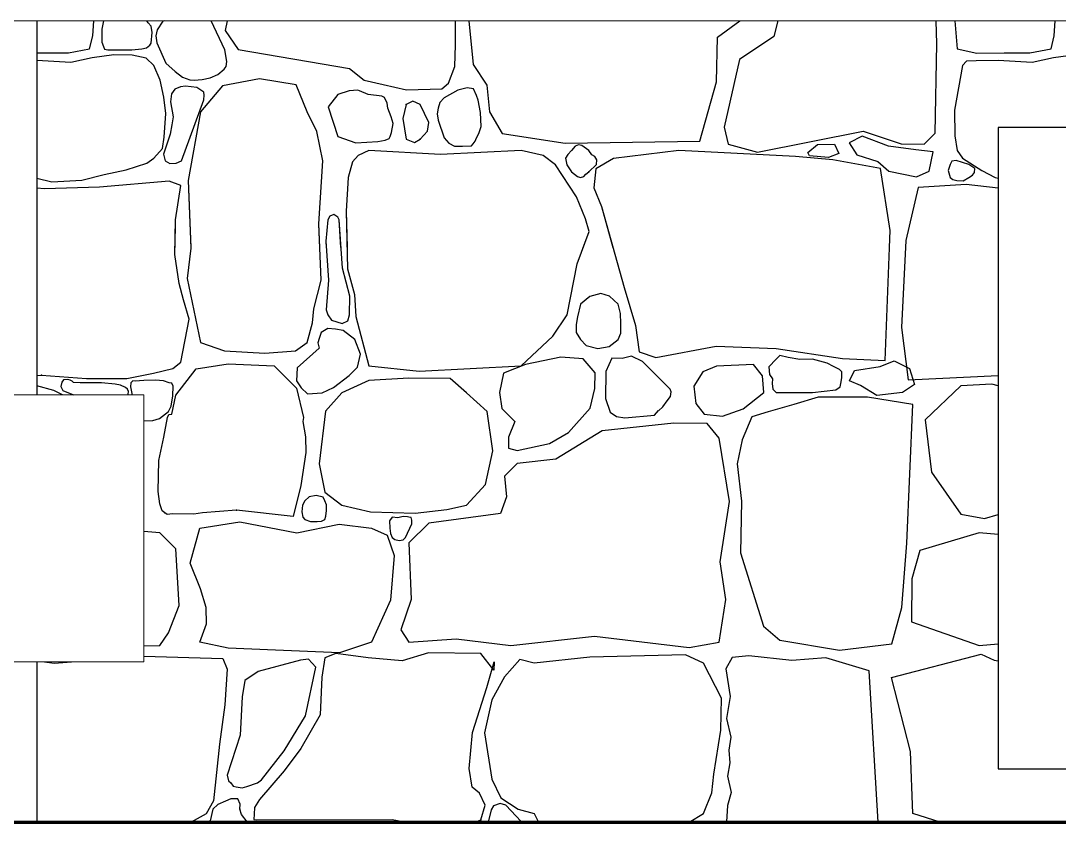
# Model space of a CAD drawing. Header units: feet. Extents: x -10410 to 374725, y -46422 to 88923.
# Drawn here: x 251234 to 252206, y 1437 to 2187 of the extents above; entities that cross this region are included whole.
import ezdxf

# ---------------------------------------------------------------- set-up
doc = ezdxf.new("R2010")
doc.units = ezdxf.units.FT
doc.header["$MEASUREMENT"] = 0
for name, color, linetype, lineweight in [('Интерьер - Мебель_Ном._пера__7', 7, 'Continuous', 20), ('Конструктив - Перекрытия_Ном._пера__1', 7, 'Continuous', 20), ('Местность - Рельеф_Ном._пера__53', 54, 'Continuous', 80)]:
    doc.layers.add(name, color=color, linetype=linetype, lineweight=lineweight)
doc.layers.add('Конструктив - Стены Несущие_Ном._пера__87', color=7, linetype='Continuous', lineweight=25, true_color=0x6a6a6a)

# ---------------------------------------------------------------- blocks, each defined once
blk = doc.blocks.new('*X40')
at = {"layer": 'Конструктив - Стены Несущие_Ном._пера__87', "linetype": 'Continuous'}
for p, q in [((251301.67, 2173.05), (251302.71, 2187.22)), ((251310.39, 2179.44), (251310.26, 2167.29)), ((251311.85, 2187.22), (251310.39, 2179.44)), ((251353.57, 2185.35), (251352.22, 2187.22)), ((251356.3, 2182.18), (251353.57, 2185.35)), ((251357.21, 2176.19), (251356.3, 2182.18)), ((251362.02, 2178.7), (251360.81, 2173.27)), ((251367.34, 2186.79), (251362.02, 2178.7)), ((251368.53, 2187.22), (251367.34, 2186.79)), ((251425.42, 2160.16), (251412.65, 2187.22)), ((251427.64, 2187.22), (251425.79, 2178.12)), ((251425.79, 2178.12), (251437.93, 2160.28)), ((251641.2, 2164.62), (251641.43, 2187.22)), ((251653.66, 2187.22), (251657.87, 2146.17)), ((251886.72, 2171.92), (251907.43, 2187.22)), ((251942.96, 2187.22), (251939.23, 2172.42)), ((252091.8, 2165.49), (252091.35, 2187.22)), ((252108.81, 2187.22), (252111.09, 2160.99)), ((252201.67, 2173.05), (252202.71, 2187.22)), ((251298.84, 2160.99), (251301.67, 2173.05)), ((251356.43, 2166.38), (251357.21, 2176.19)), ((251360.81, 2173.27), (251361.77, 2166.6)), ((251885.73, 2130.07), (251886.72, 2171.92)), ((251939.23, 2172.42), (251907.03, 2150.87)), ((252198.84, 2160.99), (252201.67, 2173.05)), ((251278.92, 2157.32), (251298.84, 2160.99)), ((251310.26, 2167.29), (251311.78, 2163.08)), ((251311.78, 2163.08), (251312.77, 2160.7)), ((251312.77, 2160.7), (251315.71, 2160.16)), ((251315.71, 2160.16), (251338.34, 2160.16)), ((251338.34, 2160.16), (251347.66, 2160.96)), ((251347.66, 2160.96), (251352, 2162.04)), ((251352, 2162.04), (251355.21, 2164.39)), ((251355.21, 2164.39), (251356.43, 2166.38)), ((251361.77, 2166.6), (251370.07, 2147.4)), ((251427.18, 2149.26), (251425.42, 2160.16)), ((251437.93, 2160.28), (251541.95, 2142.58)), ((251640.73, 2144.47), (251641.2, 2164.62)), ((252090.32, 2082.02), (252091.8, 2165.49)), ((252111.09, 2160.99), (252129.34, 2156.9)), ((252178.92, 2157.32), (252198.84, 2160.99)), ((251249.43, 2157.15), (251254.81, 2157.22)), ((251249.46, 2150.09), (251249.43, 2150.09)), ((251281.23, 2148.1), (251249.46, 2150.09)), ((251254.81, 2157.22), (251278.92, 2157.32)), ((251301.25, 2152.5), (251281.23, 2148.1)), ((251321.58, 2155.33), (251301.25, 2152.5)), ((251338.67, 2155.02), (251321.58, 2155.33)), ((251351.88, 2152.08), (251338.67, 2155.02)), ((251359.01, 2145.27), (251351.88, 2152.08)), ((251426.54, 2144.57), (251427.18, 2149.26)), ((251907.03, 2150.87), (251892.92, 2087.71)), ((252119.59, 2149.46), (252115.81, 2145.27)), ((252128.6, 2149.78), (252119.59, 2149.46)), ((252149.46, 2150.09), (252128.6, 2149.78)), ((252129.34, 2156.9), (252154.81, 2157.22)), ((252181.23, 2148.1), (252149.46, 2150.09)), ((252154.81, 2157.22), (252178.92, 2157.32)), ((252201.25, 2152.5), (252181.23, 2148.1)), ((252221.58, 2155.33), (252201.25, 2152.5)), ((251364.88, 2131.64), (251359.01, 2145.27)), ((251370.07, 2147.4), (251378.88, 2139.78)), ((251378.88, 2139.78), (251385.81, 2134.38)), ((251418.8, 2137.05), (251424.8, 2141.96)), ((251424.8, 2141.96), (251426.54, 2144.57)), ((251541.95, 2142.58), (251555.69, 2131.66)), ((251634.7, 2128.74), (251640.73, 2144.47)), ((251657.87, 2146.17), (251670.75, 2127.09)), ((252115.81, 2145.27), (252108.58, 2103.44)), ((251368.23, 2115.6), (251364.88, 2131.64)), ((251385.81, 2134.38), (251392.63, 2131.86)), ((251392.63, 2131.86), (251396.82, 2131.55)), ((251396.82, 2131.55), (251404.06, 2132.11)), ((251404.06, 2132.11), (251411.66, 2133.92)), ((251411.66, 2133.92), (251418.8, 2137.05)), ((251457.99, 2132.79), (251423.32, 2126.35)), ((251492.17, 2127.34), (251457.99, 2132.79)), ((251555.69, 2131.66), (251573.49, 2127.52)), ((251870.13, 2074.59), (251885.73, 2130.07)), ((251378.43, 2123.22), (251375.35, 2118.9)), ((251383.74, 2125.36), (251378.43, 2123.22)), ((251388.48, 2125.99), (251383.74, 2125.36)), ((251399.06, 2124.84), (251388.48, 2125.99)), ((251405.84, 2120.36), (251399.06, 2124.84)), ((251423.32, 2126.35), (251402.76, 2102.08)), ((251406.1, 2117.55), (251405.84, 2120.36)), ((251502.33, 2102.08), (251492.17, 2127.34)), ((251541.88, 2121.8), (251531.3, 2118.18)), ((251549.88, 2122.39), (251541.88, 2121.8)), ((251551.6, 2121.61), (251549.88, 2122.39)), ((251559.54, 2118.18), (251551.6, 2121.61)), ((251573.49, 2127.52), (251595.53, 2122.53)), ((251595.53, 2122.53), (251628.64, 2123.63)), ((251628.64, 2123.63), (251634.7, 2128.74)), ((251643.37, 2122.42), (251630.62, 2114.96)), ((251652.09, 2124.39), (251643.37, 2122.42)), ((251658.31, 2123.52), (251652.09, 2124.39)), ((251660.84, 2117.44), (251658.31, 2123.52)), ((251670.75, 2127.09), (251673.22, 2102.08)), ((251370.12, 2100.4), (251368.23, 2115.6)), ((251375.35, 2118.9), (251374.67, 2111.24)), ((251374.67, 2111.24), (251376.96, 2097.22)), ((251384.93, 2056.26), (251405.69, 2113.3)), ((251405.69, 2113.3), (251406.1, 2117.55)), ((251531.3, 2118.18), (251522.14, 2106.54)), ((251572.47, 2116.68), (251559.54, 2118.18)), ((251574.9, 2115.45), (251572.47, 2116.68)), ((251577.26, 2109.98), (251574.9, 2115.45)), ((251578.12, 2105.3), (251577.26, 2109.98)), ((251601.29, 2112.01), (251595.21, 2108.77)), ((251608.33, 2108.77), (251601.29, 2112.01)), ((251626.57, 2110.69), (251624.99, 2105.33)), ((251630.62, 2114.96), (251626.57, 2110.69)), ((251662.62, 2112.8), (251660.84, 2117.44)), ((251664.72, 2101.5), (251662.62, 2112.8)), ((251368.55, 2078.28), (251370.12, 2100.4)), ((251402.76, 2102.08), (251391.12, 2037.68)), ((251511.49, 2083.5), (251502.33, 2102.08)), ((251522.14, 2106.54), (251531.3, 2078.8)), ((251581.23, 2097.19), (251578.12, 2105.3)), ((251595.21, 2108.77), (251591.99, 2095.64)), ((251616.26, 2091.92), (251608.33, 2108.77)), ((251624.99, 2105.33), (251624.22, 2100.07)), ((251624.22, 2100.07), (251625.18, 2094.15)), ((251665.3, 2088.19), (251664.72, 2101.5)), ((251673.22, 2102.08), (251684.87, 2081.77)), ((252108.58, 2103.44), (252108.89, 2079.64)), ((251376.96, 2097.22), (251375.82, 2089.77)), ((251582.82, 2091.18), (251581.23, 2097.19)), ((251581.52, 2082.78), (251582.82, 2091.18)), ((251591.99, 2095.64), (251595.21, 2076.57)), ((251615.02, 2084), (251616.26, 2091.92)), ((251625.18, 2094.15), (251630.62, 2077.81)), ((251374.25, 2081.22), (251368.13, 2062.37)), ((251375.82, 2089.77), (251374.25, 2081.22)), ((251517.19, 2056.26), (251511.49, 2083.5)), ((251580.1, 2078.8), (251581.52, 2082.78)), ((251608.33, 2076.57), (251615.02, 2084)), ((251660.84, 2077.81), (251663.05, 2081.64)), ((251663.05, 2081.64), (251665.3, 2088.19)), ((251684.87, 2081.77), (251744.06, 2072.61)), ((251892.92, 2087.71), (251896.63, 2071.61)), ((251923.88, 2064.18), (252022.95, 2084)), ((252022.95, 2084), (252058.61, 2072.11)), ((252079.91, 2071.61), (252090.32, 2082.02)), ((251366.98, 2067.8), (251368.55, 2078.28)), ((251531.3, 2078.8), (251548.15, 2073.1)), ((251548.15, 2073.1), (251568.46, 2074.34)), ((251568.46, 2074.34), (251575.58, 2075.6)), ((251575.58, 2075.6), (251579.08, 2076.94)), ((251579.08, 2076.94), (251580.1, 2078.8)), ((251595.21, 2076.57), (251603.05, 2073.3)), ((251603.05, 2073.3), (251608.33, 2076.57)), ((251630.62, 2077.81), (251635.23, 2072.83)), ((251635.23, 2072.83), (251640.5, 2070)), ((251656.16, 2070.1), (251657.83, 2072.11)), ((251657.83, 2072.11), (251659.6, 2074.5)), ((251659.6, 2074.5), (251660.84, 2077.81)), ((251744.06, 2072.61), (251870.13, 2074.59)), ((251756.49, 2071.26), (251753.33, 2069.91)), ((251759.66, 2070.62), (251756.49, 2071.26)), ((251766.1, 2065.67), (251759.66, 2070.62)), ((251896.63, 2071.61), (251923.88, 2064.18)), ((251971.12, 2063.96), (251980.24, 2071.31)), ((251980.24, 2071.31), (251996.14, 2071.9)), ((251996.14, 2071.9), (252000.26, 2063.07)), ((252022.04, 2079.26), (252009.97, 2073.08)), ((252009.97, 2073.08), (252017.04, 2061.89)), ((252046.77, 2069.84), (252022.04, 2079.26)), ((252058.61, 2072.11), (252079.91, 2071.61)), ((252108.89, 2079.64), (252110.89, 2065.7)), ((251359.01, 2058.78), (251366.98, 2067.8)), ((251368.13, 2062.37), (251369.51, 2056)), ((251550.13, 2061.21), (251544.93, 2055.27)), ((251560.04, 2065.67), (251550.13, 2061.21)), ((251627.4, 2061.96), (251560.04, 2065.67)), ((251702.84, 2065.67), (251627.4, 2061.96)), ((251640.5, 2070), (251647.92, 2069.91)), ((251647.92, 2069.91), (251656.16, 2070.1)), ((251723.5, 2061.21), (251702.84, 2065.67)), ((251734.9, 2052.3), (251723.5, 2061.21)), ((251746.41, 2062), (251744.31, 2058.74)), ((251750.01, 2065.67), (251746.41, 2062)), ((251753.33, 2069.91), (251750.01, 2065.67)), ((251768.86, 2061.76), (251766.1, 2065.67)), ((251771.8, 2060.22), (251768.86, 2061.76)), ((251850.32, 2065.67), (251789.14, 2058.49)), ((251959.54, 2060.22), (251850.32, 2065.67)), ((251972.59, 2060.72), (251971.12, 2063.96)), ((252000.26, 2063.07), (251990.54, 2059.25)), ((252017.04, 2061.89), (252036.76, 2055.42)), ((252072.09, 2066.31), (252046.77, 2069.84)), ((252088.57, 2064.54), (252072.09, 2066.31)), ((252084.74, 2046.59), (252088.57, 2064.54)), ((252110.89, 2065.7), (252115.81, 2058.78)), ((251332.91, 2047.78), (251352.4, 2054.07)), ((251352.4, 2054.07), (251359.01, 2058.78)), ((251369.51, 2056), (251373.79, 2053.71)), ((251373.79, 2053.71), (251379.94, 2054.02)), ((251379.94, 2054.02), (251384.93, 2056.26)), ((251513.47, 1997.06), (251517.19, 2056.26)), ((251544.93, 2055.27), (251540.72, 2040.41)), ((251754.46, 2022.33), (251734.9, 2052.3)), ((251744.31, 2058.74), (251745.42, 2052.5)), ((251745.42, 2052.5), (251750.01, 2045.86)), ((251766.1, 2045.86), (251773.17, 2052.74)), ((251773.7, 2057.04), (251771.8, 2060.22)), ((251789.14, 2058.49), (251772.54, 2048.58)), ((251773.17, 2052.74), (251773.7, 2057.04)), ((251994.46, 2057), (251959.54, 2060.22)), ((251990.54, 2059.25), (251972.59, 2060.72)), ((252039.24, 2049.12), (251994.46, 2057)), ((252036.76, 2055.42), (252047.06, 2046.59)), ((252104.3, 2052.67), (252102.66, 2047.15)), ((252106, 2055.7), (252104.3, 2052.67)), ((252110.06, 2056.37), (252106, 2055.7)), ((252121.71, 2052.67), (252110.06, 2056.37)), ((252115.81, 2058.78), (252134.16, 2047.25)), ((252127.36, 2049.03), (252121.71, 2052.67)), ((251291.39, 2038.13), (251312.36, 2043.27)), ((251312.36, 2043.27), (251332.91, 2047.78)), ((251750.01, 2045.86), (251755.59, 2041.45)), ((251758.43, 2040.61), (251761.37, 2041.49)), ((251761.37, 2041.49), (251763.41, 2043.6)), ((251763.41, 2043.6), (251766.1, 2045.86)), ((251772.54, 2048.58), (251770.81, 2031)), ((252048.2, 1990.86), (252039.24, 2049.12)), ((252047.06, 2046.59), (252072.97, 2041.29)), ((252072.97, 2041.29), (252084.74, 2046.59)), ((252102.66, 2047.15), (252104.3, 2040.54)), ((252121.71, 2040.54), (252125.41, 2042.66)), ((252125.41, 2042.66), (252127.05, 2045.39)), ((252127.05, 2045.39), (252127.36, 2049.03)), ((252134.16, 2047.25), (252146.42, 2040.54)), ((251249.43, 2039.84), (251263.51, 2036.56)), ((251263.51, 2036.56), (251291.39, 2038.13)), ((251373.38, 2037.18), (251308.19, 2031.51)), ((251384.3, 2033.09), (251373.38, 2037.18)), ((251379.22, 2001), (251384.3, 2033.09)), ((251391.12, 2037.68), (251393.6, 1974.52)), ((251540.72, 2040.41), (251538.98, 2009.2)), ((251755.59, 2041.45), (251758.43, 2040.61)), ((252119.31, 2034.01), (252074.52, 2031.27)), ((252104.3, 2040.54), (252106.73, 2038.78)), ((252106.73, 2038.78), (252110.73, 2037.87)), ((252110.73, 2037.87), (252116.68, 2037.56)), ((252116.68, 2037.56), (252121.71, 2040.54)), ((252149.37, 2030.66), (252119.31, 2034.01)), ((252146.42, 2040.54), (252149.37, 2039.86)), ((251256.66, 2029.84), (251249.43, 2030.65)), ((251308.19, 2031.51), (251256.66, 2029.84)), ((251763.13, 2002.02), (251754.46, 2022.33)), ((251770.81, 2031), (251777.85, 2013.42)), ((252074.52, 2031.27), (252062.86, 1981.53)), ((251777.85, 2013.42), (251799.29, 1937.62)), ((251523.53, 2004.52), (251521.68, 2001)), ((251527.48, 2005.95), (251523.53, 2004.52)), ((251531.25, 2003.43), (251527.48, 2005.95)), ((251532.3, 2001), (251531.25, 2003.43)), ((251538.98, 2009.2), (251540.22, 1954.96)), ((251378.72, 1968.48), (251379.22, 2001)), ((251515.45, 1944.56), (251513.47, 1997.06)), ((251521.68, 2001), (251519.82, 1980.86)), ((251535.48, 1955.6), (251532.3, 2001)), ((251766.6, 1990.13), (251763.13, 2002.02)), ((251755.21, 1959.66), (251766.6, 1990.13)), ((252043.51, 1869.26), (252048.2, 1990.86)), ((251393.6, 1974.52), (251390.13, 1946.04)), ((251519.82, 1980.86), (251522.56, 1944.35)), ((252062.86, 1981.53), (252058.97, 1900.12)), ((251382.56, 1941.3), (251378.72, 1968.48)), ((251542.28, 1929.55), (251535.48, 1955.6)), ((251540.22, 1954.96), (251546.91, 1931.18)), ((251745.79, 1912.11), (251755.21, 1959.66)), ((251390.13, 1946.04), (251402.76, 1886.1)), ((251508.77, 1917.56), (251515.45, 1944.56)), ((251522.56, 1944.35), (251520.39, 1916.75)), ((251386.72, 1926.13), (251382.56, 1941.3)), ((251799.29, 1937.62), (251809.7, 1901.95)), ((251392.06, 1908.12), (251386.72, 1926.13)), ((251542.11, 1912.11), (251542.28, 1929.55)), ((251546.91, 1931.18), (251548.15, 1910.62)), ((251767.08, 1929.12), (251758.3, 1921.96)), ((251777.29, 1932.04), (251767.08, 1929.12)), ((251785.54, 1929.55), (251777.29, 1932.04)), ((251793.53, 1921.96), (251785.54, 1929.55)), ((251507.53, 1904.68), (251508.77, 1917.56)), ((251520.39, 1916.75), (251521.68, 1912.11)), ((251758.3, 1921.96), (251755.51, 1910.26)), ((251795.84, 1913.36), (251793.53, 1921.96)), ((251384.3, 1867.77), (251392.06, 1908.12)), ((251521.68, 1912.11), (251525.36, 1906.97)), ((251525.36, 1906.97), (251535.31, 1903.89)), ((251535.31, 1903.89), (251540.39, 1906.52)), ((251540.39, 1906.52), (251542.11, 1912.11)), ((251548.15, 1910.62), (251560.04, 1864.31)), ((251732.42, 1892.05), (251745.79, 1912.11)), ((251755.51, 1910.26), (251754.33, 1903.02)), ((251796.1, 1903.98), (251795.84, 1913.36)), ((251502.33, 1886.1), (251507.53, 1904.68)), ((251521.68, 1899.39), (251515.63, 1895.45)), ((251529.08, 1898.49), (251521.68, 1899.39)), ((251536.07, 1897.37), (251529.08, 1898.49)), ((251547.08, 1889.07), (251536.07, 1897.37)), ((251754.33, 1903.02), (251754.24, 1895.55)), ((251796.15, 1894.98), (251796.1, 1903.98)), ((251809.7, 1901.95), (251813.16, 1877.43)), ((252058.97, 1900.12), (252064.95, 1851.1)), ((251402.76, 1886.1), (251425.05, 1878.43)), ((251491.43, 1878.43), (251502.33, 1886.1)), ((251513.79, 1890.04), (251512.42, 1885.82)), ((251515.63, 1895.45), (251513.79, 1890.04)), ((251552.48, 1875.08), (251547.08, 1889.07)), ((251702.84, 1864.31), (251732.42, 1892.05)), ((251754.24, 1895.55), (251758.3, 1888.83)), ((251758.3, 1888.83), (251763.54, 1883.2)), ((251785.32, 1882.5), (251793.53, 1888.83)), ((251793.53, 1888.83), (251796.15, 1894.98)), ((251425.05, 1878.43), (251462.7, 1876.2)), ((251462.7, 1876.2), (251491.43, 1878.43)), ((251513.79, 1880.87), (251493.04, 1862.45)), ((251512.42, 1885.82), (251513.79, 1880.87)), ((251763.54, 1883.2), (251774.67, 1880.45)), ((251774.67, 1880.45), (251785.32, 1882.5)), ((251813.16, 1877.43), (251828.77, 1872.23)), ((251828.77, 1872.23), (251885.24, 1882.64)), ((251885.24, 1882.64), (251941.46, 1880.65)), ((251941.46, 1880.65), (252003.63, 1871.24)), ((251376.72, 1861.76), (251384.3, 1867.77)), ((251549.64, 1863), (251552.48, 1875.08)), ((251739.85, 1872.48), (251706.91, 1865.55)), ((251760.9, 1870.75), (251739.85, 1872.48)), ((251772.05, 1857.87), (251760.9, 1870.75)), ((251787.68, 1871.5), (251782.09, 1859.11)), ((251797.37, 1871.15), (251787.68, 1871.5)), ((251806.01, 1873.38), (251797.37, 1871.15)), ((251816.38, 1868.27), (251806.01, 1873.38)), ((251842.14, 1842.51), (251816.38, 1868.27)), ((251941.46, 1870.5), (251934.54, 1863.35)), ((251945.01, 1873.87), (251941.46, 1870.5)), ((251952.83, 1872.05), (251945.01, 1873.87)), ((251963.52, 1870.29), (251952.83, 1872.05)), ((251975.64, 1870.5), (251963.52, 1870.29)), ((251989.36, 1866.87), (251975.64, 1870.5)), ((251995.25, 1863.62), (251989.36, 1866.87)), ((252003.63, 1871.24), (252043.51, 1869.26)), ((252038.88, 1863.6), (252051.88, 1869.02)), ((252051.88, 1869.02), (252066.33, 1861.8)), ((251333.53, 1852.43), (251358.54, 1857.43)), ((251358.54, 1857.43), (251376.72, 1861.76)), ((251379.64, 1836.88), (251398.55, 1861.58)), ((251398.55, 1861.58), (251428.52, 1866.29)), ((251428.52, 1866.29), (251471.61, 1864.31)), ((251471.61, 1864.31), (251492.59, 1843.27)), ((251493.04, 1862.45), (251492.43, 1850.25)), ((251541.66, 1855.2), (251549.64, 1863)), ((251560.04, 1864.31), (251607.34, 1859.35)), ((251607.34, 1859.35), (251702.84, 1864.31)), ((251686.35, 1857.37), (251682.62, 1839.44)), ((251706.91, 1865.55), (251686.35, 1857.37)), ((251771.8, 1843.01), (251772.05, 1857.87)), ((251782.09, 1859.11), (251781.71, 1833.6)), ((251872.85, 1858.61), (251864.55, 1845.21)), ((251885.73, 1864.06), (251872.85, 1858.61)), ((251920.41, 1865.55), (251885.73, 1864.06)), ((251928.58, 1854.9), (251920.41, 1865.55)), ((251934.54, 1863.35), (251935.14, 1856.24)), ((252000.82, 1860.87), (251995.25, 1863.62)), ((252002.91, 1858.55), (252000.82, 1860.87)), ((252002.97, 1853.43), (252002.91, 1858.55)), ((252010, 1850.24), (252014.69, 1859.99)), ((252014.69, 1859.99), (252038.88, 1863.6)), ((252066.33, 1861.8), (252071.02, 1846.99)), ((251249.43, 1855.38), (251253.66, 1855.59)), ((251253.66, 1855.59), (251295.81, 1852.43)), ((251272.67, 1849.06), (251272.02, 1845.12)), ((251274.41, 1851.08), (251272.67, 1849.06)), ((251278.02, 1851.42), (251274.41, 1851.08)), ((251280.61, 1850.91), (251278.02, 1851.42)), ((251282.55, 1850), (251280.61, 1850.91)), ((251283.61, 1848.83), (251282.55, 1850)), ((251290.07, 1848.29), (251283.61, 1848.83)), ((251309.96, 1848.36), (251290.07, 1848.29)), ((251295.81, 1852.43), (251333.53, 1852.43)), ((251322.73, 1847.19), (251309.96, 1848.36)), ((251327.78, 1846.37), (251322.73, 1847.19)), ((251337.42, 1848.36), (251337.18, 1844.6)), ((251339.26, 1850.15), (251337.42, 1848.36)), ((251341.5, 1849.94), (251339.26, 1850.15)), ((251349.47, 1850.49), (251341.5, 1849.94)), ((251360.62, 1851.02), (251349.47, 1850.49)), ((251367.93, 1850.31), (251360.62, 1851.02)), ((251373.4, 1848.36), (251367.93, 1850.31)), ((251375.82, 1848.05), (251373.4, 1848.36)), ((251377.03, 1845.37), (251375.82, 1848.05)), ((251492.43, 1850.25), (251496.74, 1843.65)), ((251526.99, 1843.93), (251541.66, 1855.2)), ((251560.04, 1850.69), (251534.77, 1839.04)), ((251597.68, 1852.67), (251560.04, 1850.69)), ((251636.32, 1852.42), (251597.68, 1852.67)), ((251651.68, 1839.04), (251636.32, 1852.42)), ((251929.96, 1839.31), (251928.58, 1854.9)), ((251935.14, 1856.24), (251938.01, 1852.05)), ((251938.01, 1852.05), (251937.9, 1847.7)), ((251937.9, 1847.7), (251938.45, 1842.63)), ((252001.32, 1844.61), (252002.47, 1849.46)), ((252002.47, 1849.46), (252002.97, 1853.43)), ((252020.47, 1845.91), (252010, 1850.24)), ((252064.95, 1851.1), (252149.37, 1855.38)), ((252143.5, 1847.22), (252114.34, 1845.62)), ((252149.37, 1845.63), (252143.5, 1847.22)), ((251265.29, 1841.33), (251249.43, 1845.62)), ((251273.28, 1837.22), (251265.29, 1841.33)), ((251272.02, 1845.12), (251273.71, 1841.33)), ((251273.71, 1841.33), (251283.57, 1837.22)), ((251332.34, 1844.19), (251327.78, 1846.37)), ((251334.19, 1842.53), (251332.34, 1844.19)), ((251335.3, 1840.31), (251334.19, 1842.53)), ((251334.99, 1837.22), (251335.04, 1837.77)), ((251335.04, 1837.77), (251335.3, 1840.31)), ((251337.18, 1844.6), (251338.34, 1838.53)), ((251338.34, 1838.53), (251338.25, 1837.22)), ((251376.64, 1836.37), (251377.03, 1845.37)), ((251492.59, 1843.27), (251499, 1815.89)), ((251496.74, 1843.65), (251502.7, 1837.97)), ((251502.7, 1837.97), (251516.44, 1839.04)), ((251516.44, 1839.04), (251526.99, 1843.93)), ((251534.77, 1839.04), (251519.66, 1821.95)), ((251671, 1821.71), (251651.68, 1839.04)), ((251682.62, 1839.44), (251684.62, 1824.43)), ((251767.49, 1824.6), (251771.8, 1843.01)), ((251843.11, 1839.9), (251842.14, 1842.51)), ((251842.5, 1835.67), (251843.11, 1839.9)), ((251864.55, 1845.21), (251866.17, 1829.14)), ((251910.75, 1823.94), (251929.96, 1839.31)), ((251938.45, 1842.63), (251941.46, 1839.29)), ((251941.46, 1839.29), (251975.64, 1839.29)), ((251975.64, 1839.29), (251997.4, 1841.97)), ((251997.4, 1841.97), (252001.32, 1844.61)), ((252035.63, 1836.52), (252020.47, 1845.91)), ((252059.83, 1839.41), (252035.63, 1836.52)), ((252071.02, 1846.99), (252059.83, 1839.41)), ((252114.34, 1845.62), (252081.06, 1813.92)), ((251375.06, 1826.43), (251376.64, 1836.37)), ((251375.86, 1819.02), (251379.64, 1836.88)), ((251781.71, 1833.6), (251786.24, 1821.09)), ((251835.47, 1825.93), (251839.62, 1831.48)), ((251839.62, 1831.48), (251842.5, 1835.67)), ((251866.17, 1829.14), (251874.09, 1818.98)), ((251958.06, 1828.15), (251934.03, 1821.21)), ((251980.84, 1835.08), (251958.06, 1828.15)), ((252003.88, 1835.08), (251980.84, 1835.08)), ((252026.91, 1835.08), (252003.88, 1835.08)), ((252069.5, 1828.05), (252026.91, 1835.08)), ((252063.82, 1698.41), (252069.5, 1828.05)), ((251364.22, 1814.94), (251372.61, 1821.46)), ((251371.8, 1815.88), (251372.87, 1818.73)), ((251372.61, 1821.46), (251375.06, 1826.43)), ((251372.87, 1818.73), (251375.86, 1819.02)), ((251519.66, 1821.95), (251513.72, 1772.67)), ((251676.2, 1784.8), (251671, 1821.71)), ((251684.62, 1824.43), (251697, 1812.29)), ((251747.03, 1801.89), (251767.49, 1824.6)), ((251786.24, 1821.09), (251791.95, 1816.9)), ((251799.79, 1815.51), (251827.57, 1818.17)), ((251827.57, 1818.17), (251831.34, 1822.38)), ((251831.24, 1822.2), (251835.47, 1825.93)), ((251874.09, 1818.98), (251891.18, 1817.25)), ((251891.18, 1817.25), (251910.75, 1823.94)), ((251934.03, 1821.21), (251918.65, 1816.59)), ((251349.43, 1812.94), (251358.12, 1813.07)), ((251358.12, 1813.07), (251364.22, 1814.94)), ((251368.21, 1797.56), (251371.8, 1815.88)), ((251499, 1815.89), (251498.49, 1812.12)), ((251498.49, 1812.12), (251500.9, 1798.01)), ((251697, 1812.29), (251690.81, 1797.68)), ((251845.86, 1810.81), (251778.49, 1803.38)), ((251791.95, 1816.9), (251799.79, 1815.51)), ((251876.82, 1810.31), (251845.86, 1810.81)), ((251888.21, 1796.52), (251876.82, 1810.31)), ((251918.65, 1816.59), (251909.59, 1795.07)), ((252081.06, 1813.92), (252086.96, 1764.86)), ((251729.2, 1791.74), (251747.03, 1801.89)), ((251778.49, 1803.38), (251735.14, 1777.12)), ((251363.62, 1775.58), (251368.21, 1797.56)), ((251500.9, 1798.01), (251501.08, 1783.18)), ((251690.81, 1797.68), (251691.06, 1787.28)), ((251698.98, 1785.05), (251729.2, 1791.74)), ((251897.87, 1737.5), (251888.21, 1796.52)), ((251909.59, 1795.07), (251905.06, 1772.48)), ((251501.08, 1783.18), (251496.51, 1752.27)), ((251669.51, 1753.35), (251676.2, 1784.8)), ((251691.06, 1787.28), (251698.98, 1785.05)), ((251362.83, 1746.73), (251363.62, 1775.58)), ((251513.72, 1772.67), (251518.92, 1746.16)), ((251698.98, 1772.91), (251687.34, 1761.03)), ((251735.14, 1777.12), (251698.98, 1772.91)), ((251905.06, 1772.48), (251908.97, 1737.66)), ((251687.34, 1761.03), (251689.08, 1741.71)), ((252086.96, 1764.86), (252114.34, 1725.62)), ((251496.51, 1752.27), (251489.31, 1723.32)), ((251651.68, 1734.03), (251669.51, 1753.35)), ((251364.59, 1735.02), (251362.83, 1746.73)), ((251504.27, 1741.59), (251500.34, 1737.99)), ((251510.92, 1743.07), (251504.27, 1741.59)), ((251517.58, 1741.53), (251510.92, 1743.07)), ((251518.92, 1737.99), (251517.58, 1741.53)), ((251518.92, 1746.16), (251534.77, 1734.03)), ((251689.08, 1741.71), (251683.38, 1726.1)), ((251366.86, 1728.67), (251364.59, 1735.02)), ((251498.03, 1733.87), (251497.57, 1727.54)), ((251500.34, 1737.99), (251498.03, 1733.87)), ((251520.45, 1734.16), (251518.92, 1737.99)), ((251520.67, 1728.86), (251520.45, 1734.16)), ((251534.77, 1734.03), (251561.77, 1727.59)), ((251633.1, 1729.82), (251651.68, 1734.03)), ((251889.2, 1681.03), (251897.87, 1737.5)), ((251908.97, 1737.66), (251908.02, 1689.2)), ((251369.36, 1726.6), (251366.86, 1728.67)), ((251371.32, 1725.22), (251369.36, 1726.6)), ((251376.45, 1725.67), (251371.32, 1725.22)), ((251396.32, 1725.47), (251376.45, 1725.67)), ((251404.33, 1726.71), (251396.32, 1725.47)), ((251436.36, 1729.37), (251404.33, 1726.71)), ((251489.31, 1723.32), (251436.36, 1729.37)), ((251497.57, 1727.54), (251498.44, 1722.62)), ((251498.44, 1722.62), (251500.34, 1720.41)), ((251518.92, 1720.41), (251519.9, 1723.74)), ((251519.9, 1723.74), (251520.67, 1728.86)), ((251561.77, 1727.59), (251603.63, 1726.35)), ((251581.89, 1722.62), (251579.57, 1719.17)), ((251587.23, 1722.2), (251581.89, 1722.62)), ((251592.31, 1723.26), (251587.23, 1722.2)), ((251596.43, 1723.13), (251592.31, 1723.26)), ((251597.71, 1722.62), (251596.43, 1723.13)), ((251599.74, 1722.33), (251597.71, 1722.62)), ((251600.35, 1719.88), (251599.74, 1722.33)), ((251603.63, 1726.35), (251633.1, 1729.82)), ((251683.38, 1726.1), (251616.51, 1716.94)), ((252114.34, 1725.62), (252136.57, 1721.4)), ((252136.57, 1721.4), (252149.37, 1725.06)), ((251392.85, 1679.79), (251402.02, 1712.48)), ((251402.02, 1712.48), (251439.42, 1718.42)), ((251439.42, 1718.42), (251492.91, 1708.02)), ((251492.91, 1708.02), (251532.3, 1716.2)), ((251500.34, 1720.41), (251505.65, 1718.59)), ((251505.65, 1718.59), (251511.95, 1718.53)), ((251511.95, 1718.53), (251516.01, 1718.92)), ((251516.01, 1718.92), (251518.92, 1720.41)), ((251532.3, 1716.2), (251562.76, 1712.48)), ((251562.76, 1712.48), (251577.37, 1705.79)), ((251579.57, 1719.17), (251579.86, 1712.55)), ((251579.86, 1712.55), (251580.37, 1707.27)), ((251594.62, 1703.57), (251600.48, 1716.47)), ((251616.51, 1716.94), (251597.68, 1698.61)), ((251600.48, 1716.47), (251600.35, 1719.88)), ((251364.63, 1708.02), (251349.43, 1709.13)), ((251379.48, 1693.16), (251364.63, 1708.02)), ((251577.37, 1705.79), (251583.81, 1686.72)), ((251580.37, 1707.27), (251581.89, 1703.57)), ((251581.89, 1703.57), (251584.56, 1701.67)), ((251584.56, 1701.67), (251588.67, 1700.81)), ((251588.67, 1700.81), (251592.44, 1701.35)), ((251592.44, 1701.35), (251594.62, 1703.57)), ((252131.57, 1708.02), (252076.08, 1691.42)), ((252149.37, 1706.53), (252131.57, 1708.02)), ((251382.7, 1639.91), (251379.48, 1693.16)), ((251597.68, 1698.61), (251599.91, 1645.61)), ((252059.15, 1638.26), (252063.82, 1698.41)), ((251583.81, 1686.72), (251580.59, 1645.11)), ((251908.02, 1689.2), (251929.57, 1620.59)), ((252076.08, 1691.42), (252068.56, 1664.96)), ((251402.76, 1655.76), (251392.85, 1679.79)), ((251894.4, 1645.61), (251889.2, 1681.03)), ((252068.56, 1664.96), (252068.07, 1624.66)), ((251407.96, 1638.18), (251402.76, 1655.76)), ((251580.59, 1645.11), (251562.76, 1605.73)), ((251599.91, 1645.61), (251590, 1617.37)), ((251888.21, 1605.73), (251894.4, 1645.61)), ((251372.54, 1614.4), (251382.7, 1639.91)), ((251408.21, 1622.82), (251407.96, 1638.18)), ((252049.77, 1604.16), (252059.15, 1638.26)), ((252068.07, 1624.66), (252131.57, 1602.51)), ((251364.63, 1602.51), (251372.54, 1614.4)), ((251402.02, 1605.73), (251408.21, 1622.82)), ((251590, 1617.37), (251597.68, 1605.73)), ((251929.57, 1620.59), (251944.93, 1607.71)), ((251428.52, 1600.03), (251402.02, 1605.73)), ((251562.76, 1605.73), (251532.79, 1595.82)), ((251597.68, 1605.73), (251642.02, 1608.95)), ((251642.02, 1608.95), (251693.04, 1602.51)), ((251693.04, 1602.51), (251771.31, 1611.43)), ((251771.31, 1611.43), (251859.97, 1600.78)), ((251859.97, 1600.78), (251888.21, 1605.73)), ((251944.93, 1607.71), (252000.9, 1598.3)), ((252000.9, 1598.3), (252049.77, 1604.16)), ((252131.57, 1602.51), (252149.37, 1604.06)), ((251349.43, 1602.17), (251364.63, 1602.51)), ((251472.85, 1598.3), (251428.52, 1600.03)), ((251532.79, 1595.82), (251472.85, 1598.3)), ((251529.32, 1595.08), (251518.92, 1591.12)), ((251559.54, 1591.12), (251529.32, 1595.08)), ((251616.01, 1595.82), (251591.24, 1588.15)), ((251665.05, 1595.08), (251616.01, 1595.82)), ((251677.19, 1579.48), (251665.05, 1595.08)), ((252049.43, 1572.71), (252133.35, 1594.59)), ((252133.35, 1594.59), (252145.48, 1588.89)), ((251256.72, 1587.22), (251265.5, 1585.92)), ((251265.5, 1585.92), (251281.87, 1587.22)), ((251349.43, 1592.6), (251349.46, 1592.6)), ((251349.46, 1592.6), (251423.52, 1590.37)), ((251423.52, 1590.37), (251427.48, 1580.47)), ((251496.13, 1588.89), (251456.48, 1578.16)), ((251503.56, 1589.88), (251496.13, 1588.89)), ((251510.6, 1582.46), (251503.56, 1589.88)), ((251518.92, 1591.12), (251516.2, 1573.04)), ((251591.24, 1588.15), (251559.54, 1591.12)), ((251670.75, 1563.38), (251677.44, 1587.4)), ((251677.44, 1587.4), (251677.19, 1579.48)), ((251701.46, 1589.63), (251687.09, 1573.28)), ((251714.83, 1585.92), (251701.46, 1589.63)), ((251767.1, 1591.61), (251714.83, 1585.92)), ((251856.75, 1593.84), (251767.1, 1591.61)), ((251873.35, 1585.92), (251856.75, 1593.84)), ((251890.44, 1553.22), (251873.35, 1585.92)), ((251900.35, 1591.37), (251894.33, 1580.88)), ((251915.94, 1592.92), (251900.35, 1591.37)), ((251956.32, 1588.64), (251915.94, 1592.92)), ((251988.02, 1591.12), (251956.32, 1588.64)), ((252028.58, 1578.99), (251988.02, 1591.12)), ((252145.48, 1588.89), (252149.37, 1588.31)), ((251427.48, 1580.47), (251425.25, 1547.03)), ((251456.48, 1578.16), (251444.12, 1569.82)), ((251500.84, 1536.88), (251510.6, 1582.46)), ((251894.33, 1580.88), (251898.34, 1554.85)), ((252037.14, 1437.22), (252028.58, 1578.99)), ((251444.12, 1569.82), (251441.65, 1554.71)), ((251516.2, 1573.04), (251514.71, 1537.87)), ((251687.09, 1573.28), (251675.21, 1551.74)), ((252067.1, 1503.3), (252049.43, 1572.71)), ((251657.13, 1521.27), (251670.75, 1563.38)), ((251425.25, 1547.03), (251420.3, 1510.37)), ((251441.65, 1554.71), (251439.66, 1518.8)), ((251675.21, 1551.74), (251668.52, 1520.78)), ((251889.7, 1523.5), (251890.44, 1553.22)), ((251898.34, 1554.85), (251895.06, 1534.3)), ((251480.78, 1503.93), (251500.84, 1536.88)), ((251514.71, 1537.87), (251496.63, 1506.16)), ((251895.06, 1534.3), (251899.08, 1516.78)), ((251439.66, 1518.8), (251427.67, 1481.39)), ((251654.15, 1487.34), (251657.13, 1521.27)), ((251668.52, 1520.78), (251675.45, 1477.43)), ((251883.26, 1482.14), (251889.7, 1523.5)), ((251899.08, 1516.78), (251897.11, 1504.66)), ((251420.3, 1510.37), (251414.65, 1457.37)), ((251459.73, 1476.94), (251480.78, 1503.93)), ((251496.63, 1506.16), (251480.78, 1485.36)), ((251897.11, 1504.66), (251898.26, 1492.79)), ((252069.41, 1445.25), (252067.1, 1503.3)), ((251898.26, 1492.79), (251896.05, 1480.34)), ((251427.67, 1481.39), (251428.96, 1476.06)), ((251480.78, 1485.36), (251457.74, 1458.61)), ((251656.88, 1470), (251654.15, 1487.34)), ((251881.28, 1464.8), (251883.26, 1482.14)), ((251896.05, 1480.34), (251899.4, 1465.12)), ((251428.96, 1476.06), (251430.99, 1473.97)), ((251430.99, 1473.97), (251433.25, 1470.97)), ((251433.25, 1470.97), (251436.07, 1470.43)), ((251436.07, 1470.43), (251441.59, 1469.39)), ((251441.59, 1469.39), (251446.1, 1470.75)), ((251446.1, 1470.75), (251455.87, 1474.13)), ((251455.87, 1474.13), (251459.73, 1476.94)), ((251663.81, 1464.55), (251656.88, 1470)), ((251675.45, 1477.43), (251683.88, 1460.1)), ((251431.08, 1459.23), (251425.87, 1456.99)), ((251437.68, 1459.1), (251431.08, 1459.23)), ((251439.77, 1454.21), (251437.68, 1459.1)), ((251457.74, 1458.61), (251453.29, 1451.08)), ((251669.01, 1453.16), (251663.81, 1464.55)), ((251683.88, 1460.1), (251699.97, 1449.45)), ((251873.35, 1445.48), (251881.28, 1464.8)), ((251899.4, 1465.12), (251895.97, 1452.75)), ((251414.65, 1457.37), (251407.92, 1444.99)), ((251414.11, 1449.45), (251411.62, 1438.61)), ((251418.77, 1453.82), (251414.11, 1449.45)), ((251425.87, 1456.99), (251418.77, 1453.82)), ((251439.42, 1449.45), (251439.77, 1454.21)), ((251441.12, 1444.52), (251439.42, 1449.45)), ((251453.29, 1451.08), (251452.75, 1444.79)), ((251665.05, 1439.54), (251669.01, 1453.16)), ((251674.8, 1448.93), (251671.84, 1437.22)), ((251677.03, 1452.66), (251674.8, 1448.93)), ((251683.06, 1454.8), (251677.03, 1452.66)), ((251688.3, 1453.2), (251683.06, 1454.8)), ((251702.84, 1437.86), (251688.3, 1453.2)), ((251699.97, 1449.45), (251714.83, 1445.48)), ((251895.97, 1452.75), (251894.9, 1437.61)), ((251407.92, 1444.99), (251393.88, 1437.22)), ((251446.35, 1437.56), (251441.12, 1444.52)), ((251452.75, 1444.79), (251452.67, 1439.92)), ((251452.67, 1439.92), (251455.27, 1439.54)), ((251455.27, 1439.54), (251582.08, 1439.79)), ((251582.08, 1439.79), (251595.37, 1437.22)), ((251659.86, 1437.22), (251665.05, 1439.54)), ((251714.83, 1445.48), (251718.88, 1437.22)), ((251859.94, 1437.22), (251873.35, 1445.48)), ((252094.96, 1437.22), (252069.41, 1445.25)), ((251411.62, 1438.61), (251409.91, 1437.22)), ((251446.43, 1437.22), (251446.35, 1437.56)), ((251703.71, 1437.22), (251702.84, 1437.86)), ((251894.9, 1437.61), (251894.88, 1437.22))]:
    blk.add_line(p, q, dxfattribs=at)
for p in [(251595.21, 2108.77), (251608.33, 2076.57), (251766.1, 2045.86), (251253.66, 1855.59), (251369.36, 1726.6), (251369.36, 1726.6), (251436.36, 1729.37), (251439.42, 1449.45), (251665.05, 1439.54)]:
    blk.add_point(p, dxfattribs=at)
blk = doc.blocks.new('Штриховка_20', base_point=(0, 0))
at = {"layer": 'Конструктив - Стены Несущие_Ном._пера__87', "linetype": 'Continuous'}
blk.add_blockref('*X40', (0, 0), dxfattribs=at)
blk = doc.blocks.new('*X42')
at = {"layer": 'Конструктив - Стены Несущие_Ном._пера__87', "linetype": 'Continuous'}
for p, q in [((251256.72, 1587.22), (251265.5, 1585.92)), ((251265.5, 1585.92), (251281.87, 1587.22))]:
    blk.add_line(p, q, dxfattribs=at)
blk = doc.blocks.new('Штриховка_21', base_point=(0, 0))
at = {"layer": 'Конструктив - Стены Несущие_Ном._пера__87', "linetype": 'Continuous'}
blk.add_blockref('*X42', (0, 0), dxfattribs=at)
blk = doc.blocks.new('*X44')
at = {"layer": 'Конструктив - Стены Несущие_Ном._пера__87', "linetype": 'Continuous'}
for p, q in [((251301.67, 2173.05), (251302.71, 2187.22)), ((251310.39, 2179.44), (251310.26, 2167.29)), ((251311.85, 2187.22), (251310.39, 2179.44)), ((251353.57, 2185.35), (251352.22, 2187.22)), ((251356.3, 2182.18), (251353.57, 2185.35)), ((251357.21, 2176.19), (251356.3, 2182.18)), ((251362.02, 2178.7), (251360.81, 2173.27)), ((251367.34, 2186.79), (251362.02, 2178.7)), ((251368.53, 2187.22), (251367.34, 2186.79)), ((251425.42, 2160.16), (251412.65, 2187.22)), ((251427.64, 2187.22), (251425.79, 2178.12)), ((251425.79, 2178.12), (251437.93, 2160.28)), ((251641.2, 2164.62), (251641.43, 2187.22)), ((251653.66, 2187.22), (251657.87, 2146.17)), ((251886.72, 2171.92), (251907.43, 2187.22)), ((251942.96, 2187.22), (251939.23, 2172.42)), ((252091.8, 2165.49), (252091.35, 2187.22)), ((252108.81, 2187.22), (252111.09, 2160.99)), ((252201.67, 2173.05), (252202.71, 2187.22)), ((251298.84, 2160.99), (251301.67, 2173.05)), ((251356.43, 2166.38), (251357.21, 2176.19)), ((251360.81, 2173.27), (251361.77, 2166.6)), ((251885.73, 2130.07), (251886.72, 2171.92)), ((251939.23, 2172.42), (251907.03, 2150.87)), ((252198.84, 2160.99), (252201.67, 2173.05)), ((251278.92, 2157.32), (251298.84, 2160.99)), ((251310.26, 2167.29), (251311.78, 2163.08)), ((251311.78, 2163.08), (251312.77, 2160.7)), ((251312.77, 2160.7), (251315.71, 2160.16)), ((251315.71, 2160.16), (251338.34, 2160.16)), ((251338.34, 2160.16), (251347.66, 2160.96)), ((251347.66, 2160.96), (251352, 2162.04)), ((251352, 2162.04), (251355.21, 2164.39)), ((251355.21, 2164.39), (251356.43, 2166.38)), ((251361.77, 2166.6), (251370.07, 2147.4)), ((251427.18, 2149.26), (251425.42, 2160.16)), ((251437.93, 2160.28), (251541.95, 2142.58)), ((251640.73, 2144.47), (251641.2, 2164.62)), ((252090.32, 2082.02), (252091.8, 2165.49)), ((252111.09, 2160.99), (252129.34, 2156.9)), ((252178.92, 2157.32), (252198.84, 2160.99)), ((251249.43, 2157.15), (251254.81, 2157.22)), ((251249.46, 2150.09), (251249.43, 2150.09)), ((251281.23, 2148.1), (251249.46, 2150.09)), ((251254.81, 2157.22), (251278.92, 2157.32)), ((251301.25, 2152.5), (251281.23, 2148.1)), ((251321.58, 2155.33), (251301.25, 2152.5)), ((251338.67, 2155.02), (251321.58, 2155.33)), ((251351.88, 2152.08), (251338.67, 2155.02)), ((251359.01, 2145.27), (251351.88, 2152.08)), ((251426.54, 2144.57), (251427.18, 2149.26)), ((251907.03, 2150.87), (251892.92, 2087.71)), ((252119.59, 2149.46), (252115.81, 2145.27)), ((252128.6, 2149.78), (252119.59, 2149.46)), ((252149.46, 2150.09), (252128.6, 2149.78)), ((252129.34, 2156.9), (252154.81, 2157.22)), ((252181.23, 2148.1), (252149.46, 2150.09)), ((252154.81, 2157.22), (252178.92, 2157.32)), ((252201.25, 2152.5), (252181.23, 2148.1)), ((252221.58, 2155.33), (252201.25, 2152.5)), ((251364.88, 2131.64), (251359.01, 2145.27)), ((251370.07, 2147.4), (251378.88, 2139.78)), ((251378.88, 2139.78), (251385.81, 2134.38)), ((251418.8, 2137.05), (251424.8, 2141.96)), ((251424.8, 2141.96), (251426.54, 2144.57)), ((251541.95, 2142.58), (251555.69, 2131.66)), ((251634.7, 2128.74), (251640.73, 2144.47)), ((251657.87, 2146.17), (251670.75, 2127.09)), ((252115.81, 2145.27), (252108.58, 2103.44)), ((251368.23, 2115.6), (251364.88, 2131.64)), ((251385.81, 2134.38), (251392.63, 2131.86)), ((251392.63, 2131.86), (251396.82, 2131.55)), ((251396.82, 2131.55), (251404.06, 2132.11)), ((251404.06, 2132.11), (251411.66, 2133.92)), ((251411.66, 2133.92), (251418.8, 2137.05)), ((251457.99, 2132.79), (251423.32, 2126.35)), ((251492.17, 2127.34), (251457.99, 2132.79)), ((251555.69, 2131.66), (251573.49, 2127.52)), ((251870.13, 2074.59), (251885.73, 2130.07)), ((251378.43, 2123.22), (251375.35, 2118.9)), ((251383.74, 2125.36), (251378.43, 2123.22)), ((251388.48, 2125.99), (251383.74, 2125.36)), ((251399.06, 2124.84), (251388.48, 2125.99)), ((251405.84, 2120.36), (251399.06, 2124.84)), ((251423.32, 2126.35), (251402.76, 2102.08)), ((251406.1, 2117.55), (251405.84, 2120.36)), ((251502.33, 2102.08), (251492.17, 2127.34)), ((251541.88, 2121.8), (251531.3, 2118.18)), ((251549.88, 2122.39), (251541.88, 2121.8)), ((251551.6, 2121.61), (251549.88, 2122.39)), ((251559.54, 2118.18), (251551.6, 2121.61)), ((251573.49, 2127.52), (251595.53, 2122.53)), ((251595.53, 2122.53), (251628.64, 2123.63)), ((251628.64, 2123.63), (251634.7, 2128.74)), ((251643.37, 2122.42), (251630.62, 2114.96)), ((251652.09, 2124.39), (251643.37, 2122.42)), ((251658.31, 2123.52), (251652.09, 2124.39)), ((251660.84, 2117.44), (251658.31, 2123.52)), ((251670.75, 2127.09), (251673.22, 2102.08)), ((251370.12, 2100.4), (251368.23, 2115.6)), ((251375.35, 2118.9), (251374.67, 2111.24)), ((251374.67, 2111.24), (251376.96, 2097.22)), ((251384.93, 2056.26), (251405.69, 2113.3)), ((251405.69, 2113.3), (251406.1, 2117.55)), ((251531.3, 2118.18), (251522.14, 2106.54)), ((251572.47, 2116.68), (251559.54, 2118.18)), ((251574.9, 2115.45), (251572.47, 2116.68)), ((251577.26, 2109.98), (251574.9, 2115.45)), ((251578.12, 2105.3), (251577.26, 2109.98)), ((251601.29, 2112.01), (251595.21, 2108.77)), ((251608.33, 2108.77), (251601.29, 2112.01)), ((251626.57, 2110.69), (251624.99, 2105.33)), ((251630.62, 2114.96), (251626.57, 2110.69)), ((251662.62, 2112.8), (251660.84, 2117.44)), ((251664.72, 2101.5), (251662.62, 2112.8)), ((251368.55, 2078.28), (251370.12, 2100.4)), ((251402.76, 2102.08), (251391.12, 2037.68)), ((251511.49, 2083.5), (251502.33, 2102.08)), ((251522.14, 2106.54), (251531.3, 2078.8)), ((251581.23, 2097.19), (251578.12, 2105.3)), ((251595.21, 2108.77), (251591.99, 2095.64)), ((251616.26, 2091.92), (251608.33, 2108.77)), ((251624.99, 2105.33), (251624.22, 2100.07)), ((251624.22, 2100.07), (251625.18, 2094.15)), ((251665.3, 2088.19), (251664.72, 2101.5)), ((251673.22, 2102.08), (251684.87, 2081.77)), ((252108.58, 2103.44), (252108.89, 2079.64)), ((251376.96, 2097.22), (251375.82, 2089.77)), ((251582.82, 2091.18), (251581.23, 2097.19)), ((251581.52, 2082.78), (251582.82, 2091.18)), ((251591.99, 2095.64), (251595.21, 2076.57)), ((251615.02, 2084), (251616.26, 2091.92)), ((251625.18, 2094.15), (251630.62, 2077.81)), ((251374.25, 2081.22), (251368.13, 2062.37)), ((251375.82, 2089.77), (251374.25, 2081.22)), ((251517.19, 2056.26), (251511.49, 2083.5)), ((251580.1, 2078.8), (251581.52, 2082.78)), ((251608.33, 2076.57), (251615.02, 2084)), ((251660.84, 2077.81), (251663.05, 2081.64)), ((251663.05, 2081.64), (251665.3, 2088.19)), ((251684.87, 2081.77), (251744.06, 2072.61)), ((251892.92, 2087.71), (251896.63, 2071.61)), ((251923.88, 2064.18), (252022.95, 2084)), ((252022.95, 2084), (252058.61, 2072.11)), ((252079.91, 2071.61), (252090.32, 2082.02)), ((251366.98, 2067.8), (251368.55, 2078.28)), ((251531.3, 2078.8), (251548.15, 2073.1)), ((251548.15, 2073.1), (251568.46, 2074.34)), ((251568.46, 2074.34), (251575.58, 2075.6)), ((251575.58, 2075.6), (251579.08, 2076.94)), ((251579.08, 2076.94), (251580.1, 2078.8)), ((251595.21, 2076.57), (251603.05, 2073.3)), ((251603.05, 2073.3), (251608.33, 2076.57)), ((251630.62, 2077.81), (251635.23, 2072.83)), ((251635.23, 2072.83), (251640.5, 2070)), ((251656.16, 2070.1), (251657.83, 2072.11)), ((251657.83, 2072.11), (251659.6, 2074.5)), ((251659.6, 2074.5), (251660.84, 2077.81)), ((251744.06, 2072.61), (251870.13, 2074.59)), ((251756.49, 2071.26), (251753.33, 2069.91)), ((251759.66, 2070.62), (251756.49, 2071.26)), ((251766.1, 2065.67), (251759.66, 2070.62)), ((251896.63, 2071.61), (251923.88, 2064.18)), ((251971.12, 2063.96), (251980.24, 2071.31)), ((251980.24, 2071.31), (251996.14, 2071.9)), ((251996.14, 2071.9), (252000.26, 2063.07)), ((252022.04, 2079.26), (252009.97, 2073.08)), ((252009.97, 2073.08), (252017.04, 2061.89)), ((252046.77, 2069.84), (252022.04, 2079.26)), ((252058.61, 2072.11), (252079.91, 2071.61)), ((252108.89, 2079.64), (252110.89, 2065.7)), ((251359.01, 2058.78), (251366.98, 2067.8)), ((251368.13, 2062.37), (251369.51, 2056)), ((251550.13, 2061.21), (251544.93, 2055.27)), ((251560.04, 2065.67), (251550.13, 2061.21)), ((251627.4, 2061.96), (251560.04, 2065.67)), ((251702.84, 2065.67), (251627.4, 2061.96)), ((251640.5, 2070), (251647.92, 2069.91)), ((251647.92, 2069.91), (251656.16, 2070.1)), ((251723.5, 2061.21), (251702.84, 2065.67)), ((251734.9, 2052.3), (251723.5, 2061.21)), ((251746.41, 2062), (251744.31, 2058.74)), ((251750.01, 2065.67), (251746.41, 2062)), ((251753.33, 2069.91), (251750.01, 2065.67)), ((251768.86, 2061.76), (251766.1, 2065.67)), ((251771.8, 2060.22), (251768.86, 2061.76)), ((251850.32, 2065.67), (251789.14, 2058.49)), ((251959.54, 2060.22), (251850.32, 2065.67)), ((251972.59, 2060.72), (251971.12, 2063.96)), ((252000.26, 2063.07), (251990.54, 2059.25)), ((252017.04, 2061.89), (252036.76, 2055.42)), ((252072.09, 2066.31), (252046.77, 2069.84)), ((252088.57, 2064.54), (252072.09, 2066.31)), ((252084.74, 2046.59), (252088.57, 2064.54)), ((252110.89, 2065.7), (252115.81, 2058.78)), ((251332.91, 2047.78), (251352.4, 2054.07)), ((251352.4, 2054.07), (251359.01, 2058.78)), ((251369.51, 2056), (251373.79, 2053.71)), ((251373.79, 2053.71), (251379.94, 2054.02)), ((251379.94, 2054.02), (251384.93, 2056.26)), ((251513.47, 1997.06), (251517.19, 2056.26)), ((251544.93, 2055.27), (251540.72, 2040.41)), ((251754.46, 2022.33), (251734.9, 2052.3)), ((251744.31, 2058.74), (251745.42, 2052.5)), ((251745.42, 2052.5), (251750.01, 2045.86)), ((251766.1, 2045.86), (251773.17, 2052.74)), ((251773.7, 2057.04), (251771.8, 2060.22)), ((251789.14, 2058.49), (251772.54, 2048.58)), ((251773.17, 2052.74), (251773.7, 2057.04)), ((251994.46, 2057), (251959.54, 2060.22)), ((251990.54, 2059.25), (251972.59, 2060.72)), ((252039.24, 2049.12), (251994.46, 2057)), ((252036.76, 2055.42), (252047.06, 2046.59)), ((252104.3, 2052.67), (252102.66, 2047.15)), ((252106, 2055.7), (252104.3, 2052.67)), ((252110.06, 2056.37), (252106, 2055.7)), ((252121.71, 2052.67), (252110.06, 2056.37)), ((252115.81, 2058.78), (252134.16, 2047.25)), ((252127.36, 2049.03), (252121.71, 2052.67)), ((251291.39, 2038.13), (251312.36, 2043.27)), ((251312.36, 2043.27), (251332.91, 2047.78)), ((251750.01, 2045.86), (251755.59, 2041.45)), ((251758.43, 2040.61), (251761.37, 2041.49)), ((251761.37, 2041.49), (251763.41, 2043.6)), ((251763.41, 2043.6), (251766.1, 2045.86)), ((251772.54, 2048.58), (251770.81, 2031)), ((252048.2, 1990.86), (252039.24, 2049.12)), ((252047.06, 2046.59), (252072.97, 2041.29)), ((252072.97, 2041.29), (252084.74, 2046.59)), ((252102.66, 2047.15), (252104.3, 2040.54)), ((252121.71, 2040.54), (252125.41, 2042.66)), ((252125.41, 2042.66), (252127.05, 2045.39)), ((252127.05, 2045.39), (252127.36, 2049.03)), ((252134.16, 2047.25), (252146.42, 2040.54)), ((251249.43, 2039.84), (251263.51, 2036.56)), ((251263.51, 2036.56), (251291.39, 2038.13)), ((251373.38, 2037.18), (251308.19, 2031.51)), ((251384.3, 2033.09), (251373.38, 2037.18)), ((251379.22, 2001), (251384.3, 2033.09)), ((251391.12, 2037.68), (251393.57, 1975.09)), ((251540.72, 2040.41), (251538.98, 2009.2)), ((251755.59, 2041.45), (251758.43, 2040.61)), ((252119.31, 2034.01), (252074.52, 2031.27)), ((252104.3, 2040.54), (252106.73, 2038.78)), ((252106.73, 2038.78), (252110.73, 2037.87)), ((252110.73, 2037.87), (252116.68, 2037.56)), ((252116.68, 2037.56), (252121.71, 2040.54)), ((252149.37, 2030.66), (252119.31, 2034.01)), ((252146.42, 2040.54), (252149.37, 2039.86)), ((251256.66, 2029.84), (251249.43, 2030.65)), ((251308.19, 2031.51), (251256.66, 2029.84)), ((251763.13, 2002.02), (251754.46, 2022.33)), ((251770.81, 2031), (251777.85, 2013.42)), ((252074.52, 2031.27), (252062.86, 1981.53)), ((251777.85, 2013.42), (251788.69, 1975.09)), ((251523.53, 2004.52), (251521.68, 2001)), ((251527.48, 2005.95), (251523.53, 2004.52)), ((251531.25, 2003.43), (251527.48, 2005.95)), ((251532.3, 2001), (251531.25, 2003.43)), ((251538.98, 2009.2), (251539.76, 1975.09)), ((251378.82, 1975.09), (251379.22, 2001)), ((251514.3, 1975.09), (251513.47, 1997.06)), ((251521.68, 2001), (251519.82, 1980.86)), ((251534.11, 1975.09), (251532.3, 2001)), ((251766.6, 1990.13), (251763.13, 2002.02)), ((251760.97, 1975.09), (251766.6, 1990.13)), ((252047.6, 1975.09), (252048.2, 1990.86)), ((251519.82, 1980.86), (251520.25, 1975.09)), ((252062.86, 1981.53), (252062.55, 1975.09))]:
    blk.add_line(p, q, dxfattribs=at)
for p in [(251595.21, 2108.77), (251608.33, 2076.57), (251766.1, 2045.86)]:
    blk.add_point(p, dxfattribs=at)
blk = doc.blocks.new('Штриховка_22', base_point=(0, 0))
at = {"layer": 'Конструктив - Стены Несущие_Ном._пера__87', "linetype": 'Continuous'}
blk.add_blockref('*X44', (0, 0), dxfattribs=at)

msp = doc.modelspace()

# ---------------------------------------------------------------- linework, layer by layer
at = {"layer": 'Интерьер - Мебель_Ном._пера__7', "linetype": 'Continuous'}
for p, q in [((251349.43283, 1837.21988), (250779.43283, 1837.21988)), ((251349.43283, 1587.21988), (251349.43283, 1837.21988)), ((251349.43283, 1587.21988), (250779.43283, 1587.21988))]:
    msp.add_line(p, q, dxfattribs=at)
at = {"layer": 'Конструктив - Перекрытия_Ном._пера__1', "linetype": 'Continuous'}
msp.add_line((254747.56043, 2187.21988), (250699.43308, 2187.21988), dxfattribs=at)
at = {"layer": 'Конструктив - Стены Несущие_Ном._пера__87', "linetype": 'Continuous'}
for p, q in [((251249.43283, 2187.21988), (251249.43283, 1837.21988)), ((252149.37015, 2087.21988), (252149.37015, 1487.21988)), ((253049.37015, 2087.21988), (252149.37015, 2087.21988)), ((251249.43283, 1587.21988), (251249.43283, 1437.21988)), ((252149.37015, 1487.21988), (253049.37015, 1487.21988))]:
    msp.add_line(p, q, dxfattribs=at)
at = {"layer": 'Местность - Рельеф_Ном._пера__53', "linetype": 'Continuous', "flags": 128}
msp.add_lwpolyline([(247162.41413, 1437.21988), (265549.34495, 1437.21988)], dxfattribs=at)

# ---------------------------------------------------------------- block references
at = {"layer": 'Конструктив - Стены Несущие_Ном._пера__87', "linetype": 'Continuous'}
for name in ['Штриховка_20', 'Штриховка_22', 'Штриховка_21']:
    msp.add_blockref(name, (0, 0), dxfattribs=at)

doc.saveas('drawing.dxf')
